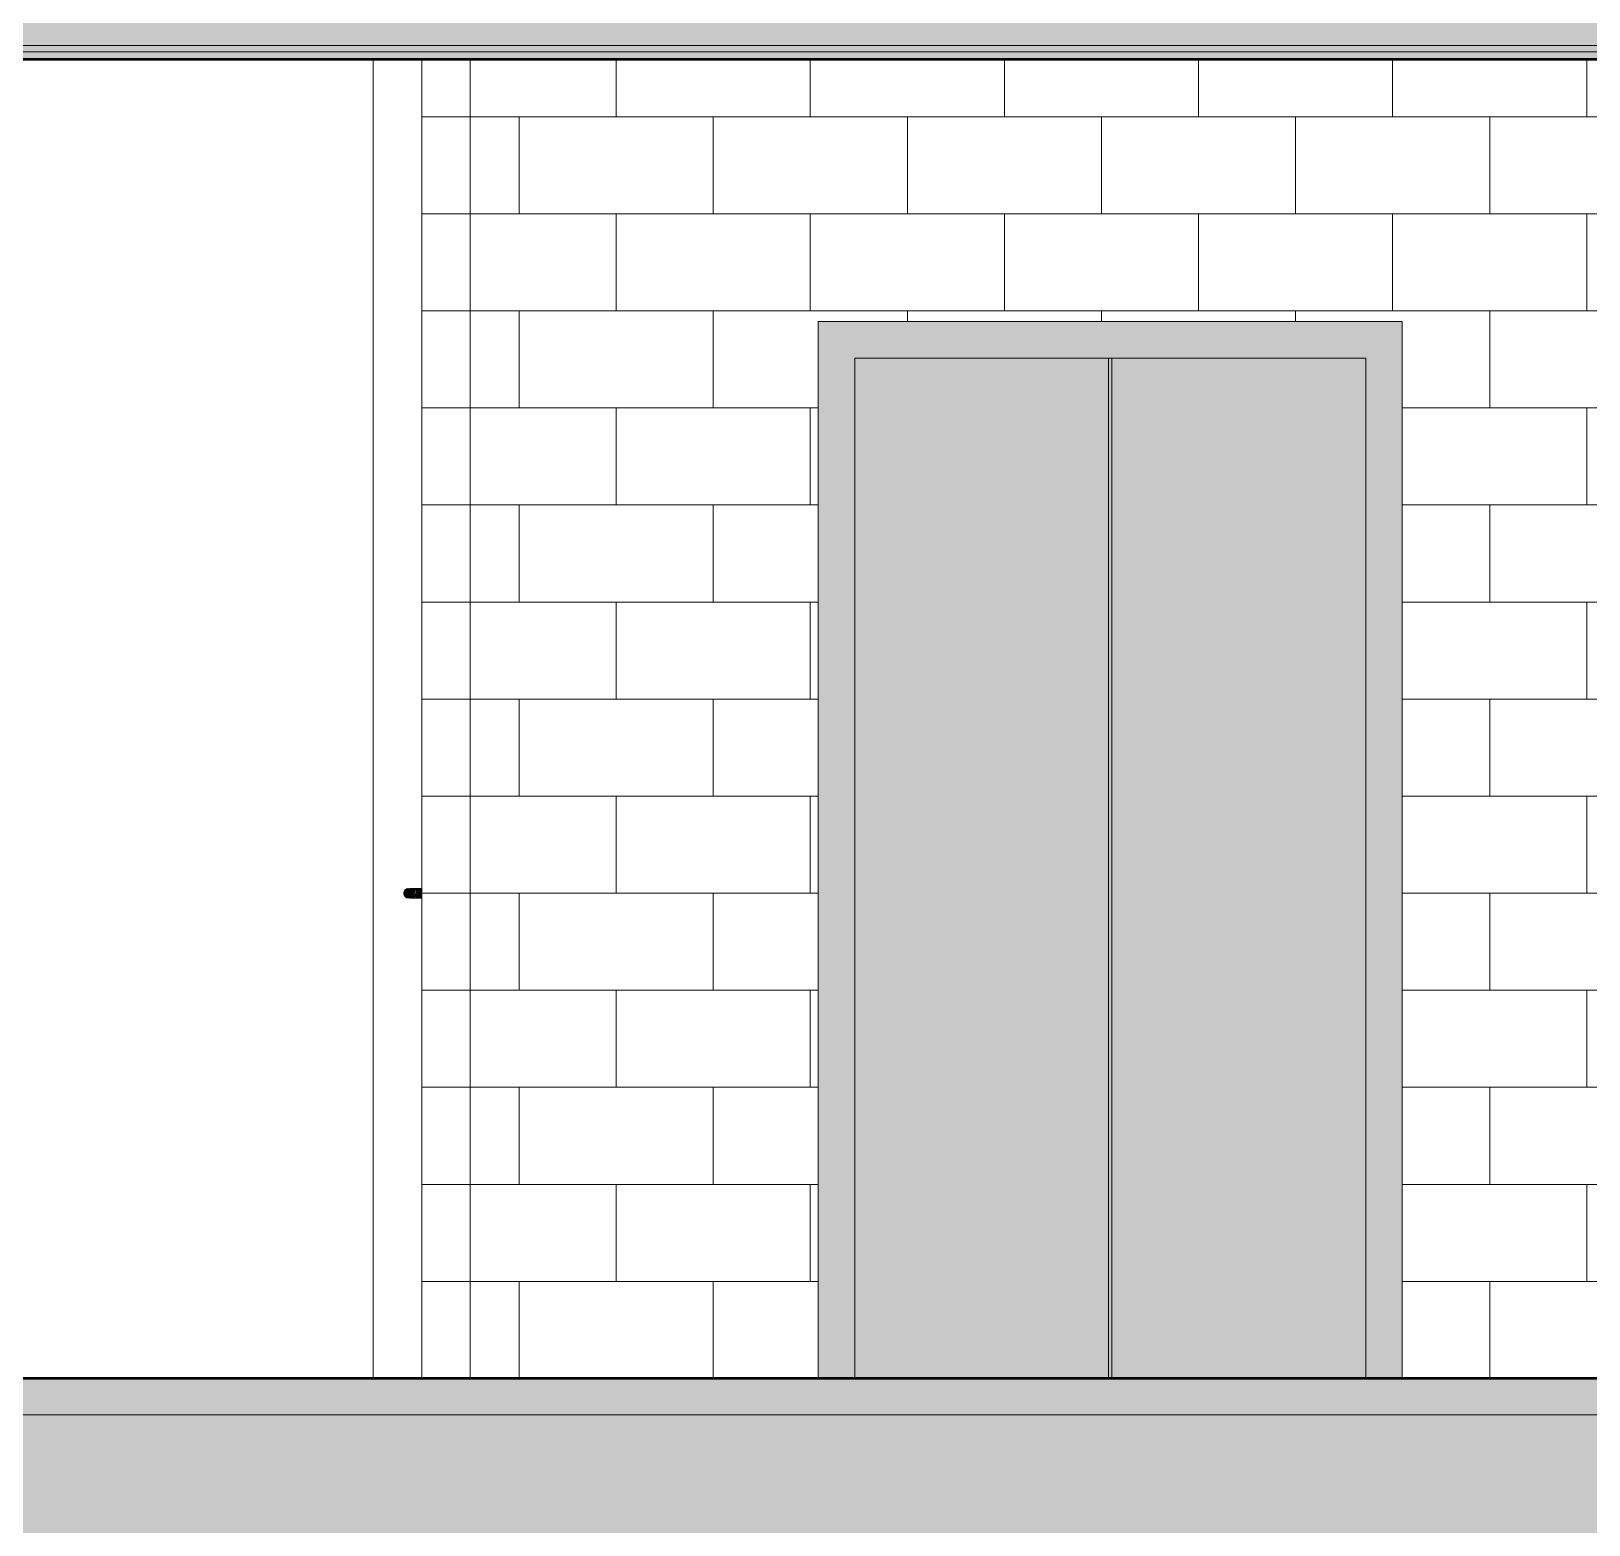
# Model space of a CAD drawing. Header units: inches. Extents: x 9594 to 15314, y -314 to 660.
# Drawn here: x 11398.8 to 11527.2, y -12.1 to 111.1 of the extents above; entities that cross this region are included whole.
import ezdxf

# ---------------------------------------------------------------- set-up
doc = ezdxf.new("R2010")
doc.units = ezdxf.units.IN
doc.header["$MEASUREMENT"] = 0
doc.linetypes.add('Grid Line 1_2_', pattern=[0.875, 0.5, -0.125, 0.125, -0.125])
for name, color, linetype, lineweight in [('0-1', 7, 'Continuous', 5), ('0-2', 7, 'Continuous', 9), ('A-DOOR-2', 7, 'Continuous', 9), ('A-FLOR-4', 192, 'Continuous', 5), ('A-FLOR-5', 192, 'Continuous', 50), ('A-FLOR-LEVL-1', 51, 'Grid Line 1_2_', 9), ('A-FLOR-MCUT', 51, 'Continuous', 13), ('A-FLOR-PATT-2', 8, 'Continuous', 9), ('A-WALL-5', 7, 'Continuous', 9), ('A-WALL-9', 113, 'Continuous', 9), ('A-WALL-PATT-3', 55, 'Continuous', 9), ('Q-SPCQ-2', 7, 'Continuous', 9), ('Q-SPCQ-4', 55, 'Continuous', 9), ('Q-SPCQ-6', 37, 'Continuous', 9), ('Q-SPCQ-7', 15, 'Continuous', 9)]:
    doc.layers.add(name, color=color, linetype=linetype, lineweight=lineweight)

# ---------------------------------------------------------------- blocks, each defined once
blk = doc.blocks.new('Elevator Door-Center - 48_ x 84_-2010370-BUILDING SECTION - EAST_WEST - LOOKING SOUTH2')
at = {"layer": 'Q-SPCQ-4'}
blk.add_hatch(color=256, dxfattribs=at).paths.add_polyline_path([(11487.61, 0), (11487.86, 0), (11487.86, 84.12), (11487.61, 84.12), (11487.61, 38.78)], flags=0)
at = {"layer": 'Q-SPCQ-6'}
for points in [[(11466.68, 0), (11487.61, 0), (11487.61, 84.12), (11466.68, 84.12), (11466.68, 38.78)], [(11508.8, 0), (11508.8, 84.12), (11487.86, 84.12), (11487.86, 0), (11499.36, 0)]]:
    blk.add_hatch(color=256, dxfattribs=at).paths.add_polyline_path(points, flags=0)
at = {"layer": 'Q-SPCQ-7'}
blk.add_hatch(color=256, dxfattribs=at).paths.add_polyline_path([(11466.43, 0), (11466.68, 0), (11466.68, 84.12), (11508.8, 84.12), (11508.8, 0), (11511.8, 0), (11511.8, 87.12), (11463.68, 87.12), (11463.68, 0)], flags=0)
at = {"layer": 'Q-SPCQ-2'}
for p, q in [((11511.8, 87.12), (11463.68, 87.12)), ((11463.68, 87.12), (11463.68, 0)), ((11511.8, 0), (11511.8, 87.12)), ((11466.68, 0), (11466.68, 84.12)), ((11466.68, 84.12), (11508.8, 84.12)), ((11487.61, 0), (11487.61, 84.12)), ((11487.86, 84.12), (11487.86, 0)), ((11508.8, 84.12), (11508.8, 0))]:
    blk.add_line(p, q, dxfattribs=at)
blk = doc.blocks.new('HOLLOW METAL - STAIR DOOR 3-0 x 7-0-2009181-BUILDING SECTION - EAST_WEST - LOOKING SOUTH2')
at = {"layer": 'A-DOOR-2'}
for points in [[(11429.9, 39.61), (11430.11, 39.67), (11430.28, 39.9), (11430.24, 40.17), (11430.1, 40.34), (11429.88, 40.39), (11429.62, 40.28), (11429.52, 40.1), (11429.52, 39.9), (11429.7, 39.68), (11429.86, 39.61)], [(11430.34, 40), (11430.49, 40.01), (11430.49, 40.38), (11430.34, 40.37), (11430, 40.38), (11430.18, 40.28), (11430.3, 40)], [(11430.99, 40), (11430.99, 40.39), (11430.49, 40.38), (11430.53, 40)], [(11430.99, 39.61), (11430.99, 40), (11430.49, 40), (11430.49, 39.61)]]:
    blk.add_hatch(color=256, dxfattribs=at).paths.add_polyline_path(points, flags=0)
h = blk.add_hatch(color=256, dxfattribs=at)
h.paths.add_polyline_path([(11430.12, 39.61), (11430.49, 39.66), (11430.49, 40), (11430.28, 39.96), (11430.24, 39.8), (11430, 39.62), (11430.14, 39.62)], flags=0)
h.paths.add_polyline_path([(11430.32, 39.68), (11430.35, 39.72), (11430.34, 39.69)], flags=0)
for p, q in [((11430.99, 40.39), (11430.49, 40.39)), ((11430.49, 39.61), (11430.99, 39.61))]:
    blk.add_line(p, q, dxfattribs=at)
at = {"layer": 'A-DOOR-2', "flags": 128}
for points in [[(11429.51, 40), (11429.51, 40.02), (11429.51, 40.03), (11429.51, 40.05), (11429.51, 40.06), (11429.52, 40.08), (11429.52, 40.09)], [(11429.52, 39.9), (11429.52, 39.92), (11429.51, 39.93), (11429.51, 39.95), (11429.51, 39.96), (11429.51, 39.98), (11429.51, 40), (11429.51, 40)], [(11429.54, 40.15), (11429.55, 40.17), (11429.55, 40.18), (11429.56, 40.2), (11429.57, 40.21), (11429.58, 40.22), (11429.59, 40.24), (11429.6, 40.25)], [(11429.59, 39.76), (11429.58, 39.77), (11429.57, 39.79), (11429.56, 39.8), (11429.56, 39.81), (11429.55, 39.83), (11429.54, 39.84), (11429.54, 39.86)], [(11429.75, 40.36), (11429.76, 40.37), (11429.77, 40.37), (11429.79, 40.38), (11429.81, 40.38), (11429.82, 40.38), (11429.84, 40.39), (11429.85, 40.39)], [(11430.01, 40.39), (11430.02, 40.39), (11430.03, 40.39), (11430.05, 40.39), (11430.07, 40.39), (11430.08, 40.39), (11430.1, 40.39), (11430.12, 40.39), (11430.14, 40.39), (11430.15, 40.39), (11430.17, 40.39), (11430.19, 40.39), (11430.21, 40.39), (11430.24, 40.39), (11430.26, 40.39), (11430.28, 40.39), (11430.3, 40.39), (11430.32, 40.39), (11430.35, 40.39), (11430.37, 40.39), (11430.39, 40.39), (11430.42, 40.39), (11430.44, 40.39), (11430.46, 40.39), (11430.49, 40.39), (11430.49, 40.39)], [(11429.75, 39.64), (11429.74, 39.64), (11429.72, 39.65), (11429.71, 39.66), (11429.69, 39.67), (11429.68, 39.68), (11429.67, 39.68), (11429.66, 39.69)], [(11430.49, 39.61), (11430.47, 39.61), (11430.45, 39.61), (11430.42, 39.61), (11430.4, 39.61), (11430.38, 39.61), (11430.35, 39.61), (11430.33, 39.61), (11430.31, 39.61), (11430.29, 39.61), (11430.26, 39.61), (11430.24, 39.61), (11430.22, 39.61), (11430.2, 39.61), (11430.18, 39.61), (11430.16, 39.61), (11430.14, 39.61), (11430.12, 39.61), (11430.1, 39.61), (11430.09, 39.61), (11430.07, 39.61), (11430.05, 39.61), (11430.04, 39.61), (11430.02, 39.61), (11430.01, 39.61), (11430, 39.61)]]:
    blk.add_lwpolyline(points, dxfattribs=at)
at = {"layer": 'A-DOOR-2'}
for start, end in [(0, 180), (180, 360)]:
    blk.add_arc((11429.9, 40), 0.394, start, end, dxfattribs=at)
blk = doc.blocks.new('CTR - 1st Phase -Stairs _ Elevators_rvt-1-BUILDING SECTION - EAST_WEST - LOOKING SOUTH2')
at = {"layer": 'A-WALL-PATT-3'}
h = blk.add_hatch(dxfattribs=at)
h.set_pattern_fill('FP_32', color=256, style=0, pattern_type=2)
h.set_pattern_definition([(0, (11546.989, 0), (0, 8), []), (90, (11546.989, 0), (-8, 8), [8, -8])])
h.paths.add_polyline_path([(11434.99, 0), (11434.99, 108.75), (11430.99, 108.75), (11430.99, 0)], flags=0)
h = blk.add_hatch(dxfattribs=at)
h.set_pattern_fill('FP_31', color=256, style=0, pattern_type=2)
h.set_pattern_definition([(0, (11431.011, -152), (0, 8), []), (90, (11431.011, -152), (-8, 8), [8, -8])])
h.paths.add_polyline_path([(11527.19, -152), (11527.19, -36), (11434.99, -36), (11434.99, -152), (11463.68, -152), (11463.68, -64.88), (11511.8, -64.88), (11511.8, -152)], flags=0)
h.paths.add_polyline_path([(11442.99, 0), (11463.68, 0), (11463.68, 87.12), (11511.8, 87.12), (11511.8, 0), (11542.99, 0), (11542.99, 108.75), (11434.99, 108.75), (11434.99, 0)], flags=0)
at = {"layer": 'A-FLOR-LEVL-1'}
blk.add_line((9594.29, 0), (12543.28, 0), dxfattribs=at)
at = {"layer": 'A-WALL-5'}
for p, q in [((11430.99, 108.75), (11430.99, 0)), ((11434.99, 108.75), (11434.99, 0))]:
    blk.add_line(p, q, dxfattribs=at)
at = {"layer": '0-2'}
for name in ['Elevator Door-Center - 48_ x 84_-2010370-BUILDING SECTION - EAST_WEST - LOOKING SOUTH2', 'HOLLOW METAL - STAIR DOOR 3-0 x 7-0-2009181-BUILDING SECTION - EAST_WEST - LOOKING SOUTH2']:
    blk.add_blockref(name, (0, 0), dxfattribs=at)

msp = doc.modelspace()

# ---------------------------------------------------------------- hatches: boundary and pattern name
at = {"layer": 'A-FLOR-4'}
h = msp.add_hatch(color=256, dxfattribs=at)
h.paths.add_polyline_path([(12080.69, 109.37), (12081.06, 109.38), (12081.06, 109.87), (11737.24, 109.87), (11737.24, 109.37), (12080.63, 109.37)], flags=0)
h.paths.add_polyline_path([(11550.99, 109.37), (11646.74, 109.37), (11646.74, 109.87), (11284.91, 109.87), (11284.91, 109.37), (11548.81, 109.37)], flags=0)
h.paths.add_polyline_path([(10675.41, 109.37), (10813.86, 109.37), (10813.86, 109.87), (10450.69, 109.87), (10450.69, 109.37), (10638.23, 109.37)], flags=0)
h.paths.add_polyline_path([(10063.9, 109.37), (10361.54, 109.37), (10361.54, 109.87), (10017.71, 109.87), (10017.71, 109.37), (10063.76, 109.37)], flags=0)
at = {"layer": 'A-FLOR-PATT-2'}
h = msp.add_hatch(dxfattribs=at)
h.set_pattern_fill('FP_4', color=256, style=0, pattern_type=2)
h.set_pattern_definition([(161.57, (11009.034, 72.48), (-3.8399538, -1.54e-05), [0, -27.322, 3.034, 0]), (18.43, (11008.074, 72.48), (-3.8399538, 1.54e-05), [0, -27.322, 3.034, 0]), (108.43, (11009.034, 72.48), (1.919622, -9.6005246), [9.106, -21.25]), (71.57, (11008.074, 72.48), (1.919622, 9.6005246), [9.106, -21.25])])
h.paths.add_polyline_path([(12091.39, 109.87), (12115.84, 109.87), (12115.84, 133.87), (11737.24, 133.87), (11737.24, 109.87), (12089.69, 109.87)], flags=0)
h.paths.add_polyline_path([(11646.74, 109.87), (11646.74, 133.87), (11250.14, 133.87), (11250.14, 109.87), (11585.47, 109.87)], flags=0)
h.paths.add_polyline_path([(10035.43, 109.87), (10361.54, 109.87), (10361.54, 133.87), (9982.94, 133.87), (9982.94, 109.87), (10017.71, 109.87)], flags=0)
h.paths.add_polyline_path([(10450.69, 109.87), (10848.64, 109.87), (10848.64, 133.87), (10450.69, 133.87), (10450.69, 127.54)], flags=0)
h = msp.add_hatch(dxfattribs=at)
h.set_pattern_fill('FP_1', color=256, style=0, pattern_type=2)
h.set_pattern_definition([(0, (11008.554, 72), (30.72, 7.68), [1.267, -21.773, 1.267, -21.773, -122.88]), (0, (11008.554, 72), (30.72, 7.68), [-46.08, 1.267, -44.813, 1.267, -21.773, -53.76]), (0, (11008.554, 72), (30.72, 7.68), [-115.2, 1.267, -14.093, 1.267, -37.133]), (120, (11020.074, 75.84), (-22.011075, 22.7643), [1.267, -21.773, 1.267, -21.773, -122.88]), (120, (11020.074, 75.84), (-22.011075, 22.7643), [-46.08, 1.267, -44.813, 1.267, -21.773, -53.76]), (120, (11020.074, 75.84), (-22.011075, 22.7643), [-115.2, 1.267, -14.093, 1.267, -37.133]), (240, (11023.914, 91.2), (-8.708925, -30.4443), [1.267, -21.773, 1.267, -21.773, -122.88]), (240, (11023.914, 91.2), (-8.708925, -30.4443), [-46.08, 1.267, -44.813, 1.267, -21.773, -53.76]), (240, (11023.914, 91.2), (-8.708925, -30.4443), [-115.2, 1.267, -14.093, 1.267, -37.133])])
h.paths.add_polyline_path([(11920.71, 108.75), (12081.06, 108.78), (12081.06, 109.37), (11737.24, 109.37), (11737.24, 108.75), (11916.67, 108.75)], flags=0)
h.paths.add_polyline_path([(11532.04, 108.75), (11646.74, 108.75), (11646.74, 109.37), (11284.91, 109.37), (11284.91, 108.75), (11509.05, 108.75)], flags=0)
h.paths.add_polyline_path([(10638.23, 108.75), (10813.86, 108.75), (10813.86, 109.37), (10450.69, 109.37), (10450.69, 108.75), (10595.17, 108.75)], flags=0)
h.paths.add_polyline_path([(10157.16, 108.75), (10361.54, 108.75), (10361.54, 109.37), (10017.71, 109.37), (10017.71, 108.75), (10121.55, 108.75)], flags=0)
h = msp.add_hatch(dxfattribs=at)
h.set_pattern_fill('FP_2', color=256, style=0, pattern_type=2)
h.set_pattern_definition([(0, (11008.554, 72), (15.36, 3.84), [1.267, -10.253, 1.267, -10.253, -61.44]), (0, (11008.554, 72), (15.36, 3.84), [-23.04, 1.267, -21.773, 1.267, -10.253, -26.88]), (0, (11008.554, 72), (15.36, 3.84), [-57.6, 1.267, -6.413, 1.267, -17.933]), (120, (11014.314, 73.92), (-11.005538, 11.38215), [1.267, -10.253, 1.267, -10.253, -61.44]), (120, (11014.314, 73.92), (-11.005538, 11.38215), [-23.04, 1.267, -21.773, 1.267, -10.253, -26.88]), (120, (11014.314, 73.92), (-11.005538, 11.38215), [-57.6, 1.267, -6.413, 1.267, -17.933]), (240, (11016.234, 81.6), (-4.354462, -15.22215), [1.267, -10.253, 1.267, -10.253, -61.44]), (240, (11016.234, 81.6), (-4.354462, -15.22215), [-23.04, 1.267, -21.773, 1.267, -10.253, -26.88]), (240, (11016.234, 81.6), (-4.354462, -15.22215), [-57.6, 1.267, -6.413, 1.267, -17.933])])
h.paths.add_polyline_path([(11542.99, -3), (12087.19, -3), (12087.19, 0), (11278.79, 0), (11278.79, -3), (11509.72, -3)], flags=0)
h.paths.add_polyline_path([(10268.91, -3), (10819.99, -3), (10819.99, 0), (10011.59, 0), (10011.59, -3), (10265.57, -3)], flags=0)
h = msp.add_hatch(dxfattribs=at)
h.set_pattern_fill('FP_27', color=256, style=0, pattern_type=2)
h.set_pattern_definition([(50, (11008.554, 72), (27.5427, -2.4099), [2.88, -31.68]), (355, (11008.554, 72), (-5.32784, 28.8843), [2.304, -25.344]), (100.451, (11010.85, 71.8), (22.2153, 26.4739), [2.448, -26.924]), (46.184, (11008.554, 79.68), (40.9819, -6.3564), [4.32, -47.52]), (96.636, (11011.97, 79.15), (35.8907, 37.4062), [3.671, -40.386]), (351.184, (11008.554, 79.68), (35.891, 37.4062), [3.456, -38.016]), (21, (11012.394, 77.76), (22.92104, -15.46073), [2.88, -31.68]), (326, (11012.394, 77.76), (9.3435, 27.84574), [2.304, -25.344]), (71.451, (11014.304, 76.472), (32.2648, 12.3844), [2.448, -26.924]), (37.5, (11008.554, 72), (0.466855, 12.78271), [1.267, -23.77, 1.267, -24.461, -25.44]), (37.5, (11008.554, 72), (0.466855, 12.78271), [-50.765, 1.267, -24.173]), (7.5, (11008.554, 72), (10.10159, 15.14509), [1.267, -13.402, 1.267, -23.194, -9.696]), (7.5, (11008.554, 72), (10.10159, 15.14509), [-39.13, 1.267, -8.429]), (327.5, (10999.991, 72), (20.49916, -0.86578), [1.267, -8.333, 1.267, -28.685, -39.744]), (327.5, (10999.991, 72), (20.49916, -0.86578), [-39.552, 1.267, -38.477]), (317.5, (10996.151, 72), (22.39478, 3.8443), [1.267, -11.213, 1.267, -18.624, -28.224]), (317.5, (10996.151, 72), (22.39478, 3.8443), [-32.371, 1.267, -26.957])])
h.paths.add_polyline_path([(11499.36, -15), (12087.19, -15), (12087.19, -3), (11278.79, -3), (11278.79, -15), (11466.43, -15)], flags=0)
h.paths.add_polyline_path([(10035.43, -15), (10819.99, -15), (10819.99, -3), (10011.59, -3), (10011.59, -15), (10019.59, -15)], flags=0)

# ---------------------------------------------------------------- linework, layer by layer
at = {"layer": 'A-FLOR-5'}
for p, q in [((11284.91, 108.75), (11646.74, 108.75)), ((12081.06, 0), (11278.79, 0))]:
    msp.add_line(p, q, dxfattribs=at)
at = {"layer": 'A-FLOR-LEVL-1'}
msp.add_line((9660.53, 0), (12376.06, 0), dxfattribs=at)
at = {"layer": 'A-FLOR-MCUT'}
for p, q in [((11646.74, 109.87), (11284.91, 109.87)), ((11646.74, 109.37), (11284.91, 109.37)), ((12087.19, -3), (11278.79, -3))]:
    msp.add_line(p, q, dxfattribs=at)
at = {"layer": 'A-WALL-9'}
msp.add_line((11426.99, 0), (11426.99, 108.75), dxfattribs=at)

# ---------------------------------------------------------------- block references
at = {"layer": '0-1'}
msp.add_blockref('CTR - 1st Phase -Stairs _ Elevators_rvt-1-BUILDING SECTION - EAST_WEST - LOOKING SOUTH2', (0, 0), dxfattribs=at)

doc.saveas('drawing.dxf')
